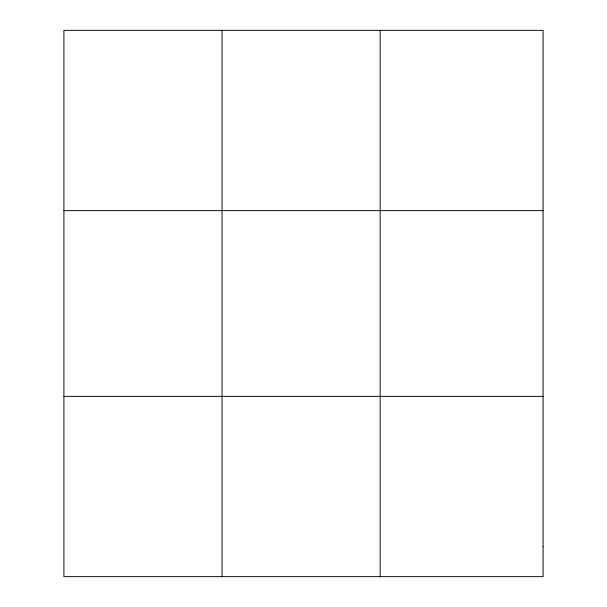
<?xml version="1.0" encoding="UTF-8"?>
<svg xmlns="http://www.w3.org/2000/svg" width="607" height="607" viewBox="0 0 607 607"><rect width="100%" height="100%" fill="white"/><g stroke="black" fill="none" stroke-linecap="round" stroke-linejoin="round"><path stroke-width="0.91" d="M222.041 30.35L222.041 576.65M380.164 30.35L380.164 576.65M63.917 210.629L543.083 210.629M63.917 396.371L543.083 396.371M543.083 546.604L543.083 576.65L63.917 576.65L63.917 30.35L543.083 30.35L543.083 546.604"/></g></svg>
